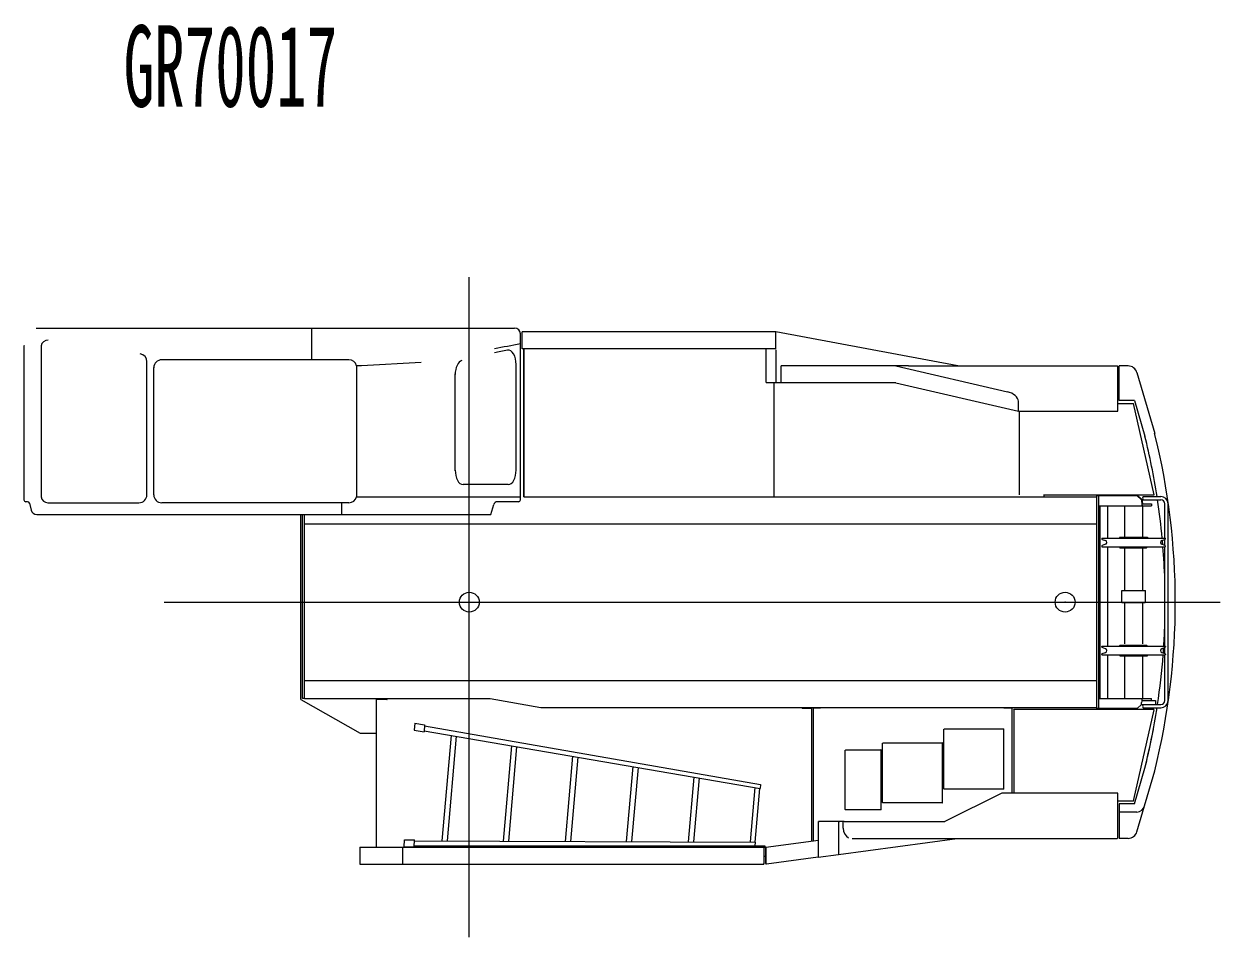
# Model space of a CAD drawing. Units: millimetres, scale not verified. Extents: x -33906 to 32977, y -25518 to 130343.
# Drawn here: x -2379 to 3644, y -17332 to -12732 of the extents above; entities that cross this region are included whole.
import ezdxf
from ezdxf.enums import TextEntityAlignment as Align

# ---------------------------------------------------------------- set-up
doc = ezdxf.new("R2010")
doc.units = ezdxf.units.MM
doc.header["$LTSCALE"] = 200
doc.header["$PDMODE"] = 32
doc.header["$PDSIZE"] = 100
doc.layers.add('0-0_0', color=7, linetype='Continuous', lineweight=18)
doc.styles.add('ＭＳ ゴシック', font='')
doc.styles.get('ＭＳ ゴシック').set_extended_font_data('MS Gothic')

msp = doc.modelspace()

# ---------------------------------------------------------------- linework, layer by layer
at = {"layer": '0-0_0', "color": 1}
for p, q in [((-136.5, -17332.5), (-136.5, -14008.9)), ((-2316.7, -14264.3), (91.1, -14264.3)), ((121.1, -15129.3), (121.1, -14294.3)), ((1407.6, -14284.3), (130.5, -14284.3)), ((130.5, -14369.3), (130.5, -14284.3)), ((1407.6, -14369.3), (1407.6, -14284.3)), ((-2292.6, -14354.3), (-2292.6, -15114.3)), ((1357.6, -14369.3), (130.5, -14369.3)), ((138.5, -15115.3), (138.5, -14369.3)), ((140.1, -15115.3), (140.1, -14369.3)), ((1407.6, -14369.3), (1357.6, -14369.3)), ((1357.6, -14539.3), (1357.6, -14369.3)), ((1407.6, -14374.3), (1407.6, -14535.7)), ((-1759.6, -15104.3), (-1759.6, -14434)), ((-929, -14424.3), (-1685.8, -14424.3)), ((-678.9, -14454.3), (-704.2, -14454.3)), ((-702.9, -15114.3), (-702.9, -14454.3)), ((-378.9, -14438.5), (-678.9, -14454.3)), ((99, -14984.2), (99, -14444.1)), ((-1725.4, -15104.8), (-1725.4, -14463.9)), ((-207.3, -14984.2), (-207.3, -14495.3)), ((2074.4, -14455.3), (1433.5, -14455.3)), ((1433.5, -14540.3), (1433.5, -14455.3)), ((2011.5, -14455.3), (2573.3, -14585.5)), ((2074.4, -14455.3), (3126.3, -14455.3)), ((3128.5, -14683.3), (3128.5, -14457.5)), ((3181.6, -14455.3), (3135, -14455.3)), ((3135, -14629.6), (3135, -14455.3)), ((3225.1, -14488.2), (3314.5, -14795.8)), ((1357.6, -14539.3), (1433.5, -14539.3)), ((1398.5, -15115.3), (1398.5, -14539.3)), ((2011.5, -14540.3), (1433.5, -14540.3)), ((2011.5, -14540.3), (2628.5, -14683.3)), ((2628.5, -14683.3), (2628.5, -14633.2)), ((3213.1, -14629.6), (3135, -14629.6)), ((3213.1, -14629.6), (3265.2, -14809.2)), ((2628.5, -14683.3), (3128.5, -14683.3)), ((2633.5, -15103.9), (2633.5, -14683.3)), ((3128.5, -14645.3), (3208.5, -14645.3)), ((59.9, -15052.3), (-168.1, -15052.3)), ((-2378.9, -15114.3), (-2378.9, -15129.3)), ((-704.2, -15114.3), (121.1, -15114.3)), ((138.5, -15115.3), (1398.5, -15115.3)), ((1398.5, -15114.3), (1406.5, -15114.3)), ((1406.5, -15115.3), (3021.5, -15115.3)), ((2757.5, -15115.3), (2757.5, -15103.7)), ((3228.4, -15109.3), (3021.5, -15109.3)), ((3021.5, -15109.3), (3021.5, -16181.3)), ((3033.5, -16181.3), (3033.5, -15109.3)), ((3033.5, -16181.3), (3033.5, -15109.3)), ((3226.3, -15109.3), (3248.6, -15129.3)), ((3251.5, -15129.3), (3228.4, -15109.3)), ((3256.1, -15113.3), (3345.6, -15113.3)), ((-2360.8, -15139.3), (-2368.9, -15139.3)), ((-2351, -15147), (-2343, -15181.2)), ((-2258, -15144.3), (-1799.6, -15144.3)), ((-742.9, -15144.3), (-1685.4, -15144.3)), ((-778.9, -15201.1), (-778.9, -15144.3)), ((-28.8, -15204.3), (-13.4, -15153.5)), ((111.1, -15139.3), (5.8, -15139.3)), ((3033.5, -15159.3), (3299, -15159.3)), ((3039.3, -16131.3), (3039.3, -15159.3)), ((3078.1, -15323.3), (3078.1, -15159.3)), ((3163.3, -15159.3), (3163.3, -15317.1)), ((3248.6, -15129.3), (3251.5, -15129.3)), ((3248.6, -15129.3), (3248.6, -15139.3)), ((3251.5, -15129.3), (3251.5, -15139.3)), ((3251.5, -15129.3), (3345.6, -15129.3)), ((3253.3, -15159.3), (3253.3, -15317.1)), ((3254.5, -15149.3), (3299, -15149.3)), ((3299, -15149.3), (3299, -15159.3)), ((3365.6, -15323.3), (3365.6, -15149.3)), ((3381.6, -16141.3), (3381.6, -15149.3)), ((-2313.7, -15204.3), (-28.8, -15204.3)), ((-985.5, -16135.3), (-985.5, -15204.3)), ((-966.5, -16131.3), (-966.5, -15204.3)), ((-966.5, -15250.3), (3021.5, -15250.3)), ((3048.3, -15323.8), (3048.3, -15326.4)), ((3048.8, -15323.3), (3367.8, -15323.3)), ((3050.3, -15329.2), (3066.8, -15335.2)), ((3066.8, -15354), (3050.3, -15359.9)), ((3138.3, -15317.5), (3137.8, -15323.3)), ((3138.8, -15317.1), (3277.9, -15317.1)), ((3278.4, -15317.5), (3278.9, -15323.3)), ((3349.9, -15335.2), (3366.4, -15329.2)), ((3366.4, -15359.9), (3349.9, -15354)), ((3365.6, -15359.7), (3365.6, -15329.4)), ((3368.3, -15326.4), (3368.3, -15323.8)), ((3048.3, -15362.8), (3048.3, -15365.3)), ((3048.8, -15365.8), (3367.8, -15365.8)), ((3078.1, -15867.8), (3078.1, -15365.8)), ((3137.8, -15365.8), (3138.3, -15371.6)), ((3138.8, -15372.1), (3272.8, -15372.1)), ((3163.3, -15372.1), (3163.3, -15586.8)), ((3253.3, -15372.1), (3253.3, -15586.8)), ((3278.9, -15366), (3272.8, -15372.1)), ((3278.9, -15365.8), (3278.9, -15366)), ((3365.6, -15867.8), (3365.6, -15365.8)), ((3368.3, -15365.3), (3368.3, -15362.8)), ((3148.3, -15587.8), (3149.3, -15586.8)), ((3148.3, -15645.8), (3148.3, -15587.8)), ((3149.3, -15586.8), (3267.3, -15586.8)), ((3268.3, -15587.8), (3267.3, -15586.8)), ((3268.3, -15645.8), (3268.3, -15587.8)), ((-1673.2, -15645.3), (3643.8, -15645.3)), ((3148.3, -15645.8), (3149.3, -15646.8)), ((3149.3, -15646.8), (3267.3, -15646.8)), ((3163.3, -15646.8), (3163.3, -15854.5)), ((3253.3, -15646.8), (3253.3, -15854.5)), ((3268.3, -15645.8), (3267.3, -15646.8)), ((3048.3, -15870.8), (3048.3, -15868.3)), ((3048.8, -15867.8), (3367.8, -15867.8)), ((3066.8, -15879.6), (3050.3, -15873.7)), ((3050.3, -15904.4), (3066.8, -15898.4)), ((3137.8, -15867.8), (3138.3, -15862)), ((3138.8, -15861.5), (3272.8, -15861.5)), ((3278.9, -15867.6), (3272.8, -15861.5)), ((3278.9, -15867.8), (3278.9, -15867.6)), ((3366.4, -15873.7), (3349.9, -15879.6)), ((3349.9, -15898.4), (3366.4, -15904.4)), ((3365.6, -15904.2), (3365.6, -15873.9)), ((3368.3, -15868.3), (3368.3, -15870.8)), ((3048.3, -15909.8), (3048.3, -15907.2)), ((3048.8, -15910.3), (3367.8, -15910.3)), ((3078.1, -16131.3), (3078.1, -15910.3)), ((3138.3, -15916.1), (3137.8, -15910.3)), ((3138.8, -15916.5), (3277.9, -15916.5)), ((3163.3, -15916.5), (3163.3, -16131.3)), ((3253.3, -15916.5), (3253.3, -16131.3)), ((3278.4, -15916.1), (3278.9, -15910.3)), ((3365.6, -16141.3), (3365.6, -15910.3)), ((3368.3, -15907.2), (3368.3, -15909.8)), ((-966.5, -16040.3), (3021.5, -16040.3)), ((-966.5, -16131.3), (-31, -16131.3)), ((-603.1, -16880.3), (-603.1, -16135.3)), ((-552, -16135.3), (-603.1, -16135.3)), ((3033.5, -16131.3), (3299, -16131.3)), ((3299, -16141.3), (3299, -16131.3)), ((1538.5, -16176.3), (1538.5, -16177.3)), ((1588.5, -16180.3), (1541.5, -16180.3)), ((1588.5, -16848.3), (1588.5, -16180.3)), ((1596.5, -16847.3), (1596.5, -16178.3)), ((1634.6, -16178.3), (1631.3, -16178.3)), ((2535.2, -16176.3), (2535.2, -16178.3)), ((2554.7, -16178.3), (2535.2, -16178.3)), ((2554.7, -16178.3), (2557.5, -16178.3)), ((2557.5, -16178.3), (2596.5, -16178.3)), ((2596.5, -16607.3), (2596.5, -16178.3)), ((2604.5, -16187.9), (2604.5, -16186.3)), ((2604.5, -16187.9), (2604.5, -16189.9)), ((2604.5, -16189.9), (2604.5, -16607.3)), ((3226.3, -16181.3), (3021.5, -16181.3)), ((3209.9, -16640.2), (3311.1, -16188.3)), ((3226.3, -16181.3), (3248.6, -16161.3)), ((3248.6, -16161.3), (3248.6, -16151.3)), ((3248.6, -16161.3), (3251.5, -16161.3)), ((3249.4, -16141.3), (3318.1, -16141.3)), ((3251.5, -16161.3), (3345.6, -16161.3)), ((3256.1, -16177.3), (3341.5, -16177.3)), ((3309.5, -16186.3), (3291.5, -16186.3)), ((3309.5, -16186.3), (3309.5, -16187.9)), ((3309.5, -16187.9), (3311.1, -16188.3)), ((3318.1, -16141.3), (3318.1, -16161.3)), ((3341.5, -16177.3), (3345.6, -16177.3)), ((-411, -16254.9), (-414, -16289.8)), ((-411, -16254.9), (-361.5, -16263.4)), ((-414, -16289.8), (-364.5, -16298.4)), ((-361.5, -16263.4), (-364.5, -16298.4)), ((-364.1, -16293.4), (1327.4, -16583.6)), ((-362, -16268.3), (1329.1, -16564.4)), ((-228.2, -16316.7), (-274.4, -16848.2)), ((-202, -16321.2), (-247.8, -16848.3)), ((2252.9, -16585.3), (2252.9, -16285.3)), ((2254.5, -16283.7), (2552.9, -16283.7)), ((35.7, -16849.2), (77.4, -16369.1)), ((62.3, -16849.3), (103.6, -16373.6)), ((1944.5, -16355.3), (1946.1, -16355.3)), ((1944.5, -16355.3), (1944.5, -16355.3)), ((1944.5, -16655.3), (1944.5, -16355.3)), ((1946.1, -16353.7), (1946.2, -16353.7)), ((1946.1, -16353.7), (1946.1, -16355.3)), ((1946.2, -16355.3), (1946.1, -16355.3)), ((1946.1, -16355.3), (1946.1, -16355.3)), ((1946.2, -16353.7), (2244.6, -16353.7)), ((383, -16421.5), (345.8, -16850.3)), ((409.2, -16426), (372.4, -16850.4)), ((1756.2, -16390.3), (1757.8, -16390.3)), ((1756.2, -16390.3), (1756.2, -16390.3)), ((1756.2, -16690.3), (1756.2, -16390.3)), ((1757.8, -16388.7), (1757.8, -16388.7)), ((1757.8, -16388.7), (1757.8, -16390.3)), ((1757.8, -16388.7), (1936.2, -16388.7)), ((1757.8, -16390.3), (1757.8, -16390.3)), ((1757.8, -16390.3), (1757.8, -16390.3)), ((655.8, -16851.3), (688.6, -16474)), ((682.4, -16851.4), (714.8, -16478.5)), ((3213.1, -16661.1), (3265.2, -16481.4)), ((3225.1, -16802.5), (3314.5, -16494.8)), ((994.2, -16526.4), (965.9, -16852.4)), ((1020.4, -16530.9), (992.5, -16852.5)), ((1300.8, -16579), (1277, -16853.4)), ((1303.6, -16853.5), (1327, -16583.5)), ((1329.1, -16564.4), (1327.4, -16583.6)), ((2254.5, -16586.9), (2254.5, -16585.3)), ((2254.5, -16585.3), (2254.5, -16585.3)), ((2254.5, -16585.3), (2254.5, -16585.3)), ((2254.5, -16586.9), (2254.5, -16586.9)), ((2552.9, -16586.9), (2254.5, -16586.9)), ((2545.5, -16607.3), (2257.2, -16750.5)), ((3128.5, -16607.3), (2545.5, -16607.3)), ((2554.5, -16586.3), (2554.5, -16583.3)), ((3128.5, -16832.1), (3128.5, -16607.3)), ((1946.1, -16656.9), (1946.1, -16655.3)), ((1946.1, -16655.3), (1946.1, -16655.3)), ((1946.2, -16655.3), (1946.1, -16655.3)), ((1946.2, -16656.9), (1946.1, -16656.9)), ((2244.6, -16656.9), (1946.2, -16656.9)), ((2246.1, -16656.3), (2246.1, -16653.3)), ((3128.5, -16646.3), (3205.6, -16646.3)), ((3213.1, -16661.1), (3135, -16661.1)), ((3135, -16661.1), (3135, -16835.3)), ((3205.6, -16646.3), (3206.5, -16646.3)), ((3206.5, -16646.3), (3206.9, -16646.3)), ((1757.8, -16691.9), (1757.8, -16690.3)), ((1757.8, -16690.3), (1757.8, -16690.3)), ((1757.8, -16690.3), (1757.8, -16690.3)), ((1757.8, -16691.9), (1757.8, -16691.9)), ((1937.8, -16691.9), (1757.8, -16691.9)), ((1937.8, -16691.9), (1937.8, -16688.3)), ((3225.2, -16703.9), (3135, -16703.9)), ((1622.3, -16751.5), (1621.1, -16751.5)), ((1621.1, -16929.7), (1621.1, -16753.5)), ((1622.3, -16751.5), (1622.3, -16750.3)), ((1625.1, -16750.3), (1622.3, -16750.3)), ((1750.6, -16750.3), (1625.1, -16750.3)), ((1723.2, -16753.5), (1723.2, -16916)), ((1724.1, -16751), (1724.1, -16753.5)), ((1724.1, -16915.9), (1724.1, -16753.5)), ((1746.5, -16784.1), (1746.5, -16753.5)), ((1750.6, -16750.3), (2257.6, -16750.3)), ((-465.1, -16877.5), (-462, -16842.6)), ((-462, -16842.6), (-411.8, -16842.7)), ((-414.9, -16877.7), (-411.8, -16842.7)), ((-412.2, -16847.7), (1304, -16853.5)), ((1302.3, -16872.7), (1304, -16853.5)), ((1357.3, -16879.4), (1621.1, -16844)), ((1621.1, -16825.3), (1621.3, -16825.3)), ((1722.5, -16916.1), (2319.9, -16835.9)), ((1791.1, -16835.3), (3125.3, -16835.3)), ((3181.6, -16835.3), (3135, -16835.3)), ((-686.3, -16881.5), (-687.5, -16881.5)), ((-686.3, -16880.3), (1346.3, -16880.3)), ((-686.3, -16881.5), (-686.3, -16880.3)), ((-472.7, -16883.5), (-472.7, -16965.3)), ((-465.1, -16877.5), (-414.9, -16877.7)), ((-414.5, -16872.7), (1352.1, -16872.7)), ((1346.3, -16883.5), (1346.3, -16880.3)), ((1347.5, -16881.5), (1346.3, -16881.5)), ((1346.3, -16883.5), (1346.3, -16962.1)), ((1347.5, -16883.5), (1347.5, -16881.5)), ((1347.5, -16950.3), (1347.5, -16883.5)), ((1357.4, -16882.8), (1356, -16882.8)), ((1356.1, -16880.8), (1356.1, -16882.8)), ((1356.1, -16880.8), (1357.3, -16880.8)), ((1356.1, -16882.8), (1356.1, -16950.3)), ((1619.5, -16929.9), (1722.5, -16916.1)), ((1344.3, -16964.6), (1344.3, -16964.1)), ((1344.3, -16965.3), (1346.3, -16965.3)), ((1346.3, -16962.1), (1346.3, -16962.1)), ((1346.3, -16964.6), (1346.3, -16965.3)), ((1347.5, -16964.1), (1346.8, -16964.1)), ((1347.5, -16925.3), (1353.5, -16925.3)), ((1347.5, -16964.1), (1347.5, -16962.1)), ((1356.1, -16925), (1353.5, -16925.3)), ((1356.1, -16950.3), (1356.1, -16960.3)), ((1356.1, -16960.3), (1356.1, -16962.1)), ((1356.1, -16962.1), (1356.1, -16964.1)), ((1357.3, -16961.9), (1357.3, -16965.2)), ((1359.7, -16964.8), (1357.3, -16965.2)), ((1619.5, -16929.9), (1359.7, -16964.8))]:
    msp.add_line(p, q, dxfattribs=at)
at = {"layer": '0-0_0'}
for p, q in [((493.5, -16176.3), (493.5, -16177.3)), ((2252.9, -16285.3), (2254.5, -16285.3)), ((2252.9, -16285.3), (2252.9, -16285.3)), ((2254.5, -16283.7), (2254.5, -16283.7)), ((2254.5, -16283.7), (2254.5, -16285.3)), ((2254.5, -16285.3), (2254.5, -16285.3)), ((2254.5, -16285.3), (2254.5, -16285.3))]:
    msp.add_line(p, q, dxfattribs=at)
at = {"layer": '0-0_0', "color": 1}
for points in [[(-742.9, -14424.3), (-928.9, -14424.3), (-928.9, -14264.3)], [(2323.5, -14455.3), (2323.5, -14454.3), (1407.6, -14284.3)], [(-2376.2, -14354.3), (-2379, -14354.3), (-2379, -15114.3)], [(2757.5, -15105.3), (3311.6, -15105.3), (3208.5, -14645.3)], [(-966.5, -16131.3), (-975.5, -16131.3), (-975.5, -15204.3)], [(-985.5, -16135.3), (-686.5, -16305.3), (-603.1, -16305.3)], [(-31, -16131.3), (223.4, -16176.3), (3021.5, -16176.3)], [(1596.5, -16178.3), (1629.8, -16178.3), (1631.3, -16178.3)], [(3291.5, -16186.3), (2622.5, -16186.3), (2604.5, -16186.3)], [(2554.5, -16583.3), (2554.5, -16287.3), (2554.5, -16284.3)], [(2246.1, -16653.3), (2246.1, -16357.3), (2246.1, -16354.3)], [(1937.8, -16688.3), (1937.8, -16392.3), (1937.8, -16389.3)], [(2252.9, -16585.3), (2252.9, -16585.3), (2254.5, -16585.3)], [(1944.5, -16655.3), (1944.5, -16655.3), (1946.1, -16655.3)], [(3206.9, -16646.3), (3207.2, -16646.3), (3207.2, -16644.7)], [(3207.2, -16644.7), (3208.8, -16645.1), (3209.9, -16640.2)], [(1756.2, -16690.3), (1756.2, -16690.3), (1757.8, -16690.3)], [(1621.1, -16751.5), (1621.1, -16751.6), (1621.1, -16753.5)], [(-687.5, -16881.5), (-687.5, -16883.5), (-687.5, -16965.3), (1344.3, -16965.3)], [(1352.1, -16872.7), (1351.4, -16880.7), (1346.3, -16880.7)], [(1357.3, -16961.9), (1357.3, -16882.6), (1357.3, -16879.4)], [(1347.5, -16962.1), (1347.5, -16960.3), (1347.5, -16950.3)], [(1356.1, -16964.1), (1357.3, -16964.1), (1357.3, -16964.1)]]:
    msp.add_lwpolyline(points, dxfattribs=at)
for centre, radius, start, end in [((91.1, -14294.3), 30, 0, 90), ((-2258.2, -14360.6), 35, 87.47334, 169.68907), ((-1799.6, -14434), 40, 0.00004, 81.56342), ((841.2, -18402.4), 4101.8, 101.04192, 101.97809), ((841.2, -18382.5), 4101.8, 100.11142, 101.97448), ((-1685.4, -14464.3), 40, 89.36825, 179.99998), ((-742.9, -14464.3), 40, 14.47752, 90.00002), ((3126.3, -14457.5), 2.2, 0, 90), ((3181, -14501.3), 46, 16.19174, 89.99827), ((-101.5, -15645.3), 3469, 8.82175, 13.95061), ((-101.5, -15645.3), 3520, 346.03676, 13.96691), ((-2258, -15109.3), 35, 188.21326, 269.99998), ((-1799.6, -15104.3), 40, 269.99998, 359.99996), ((-1685.4, -15104.3), 40, 180, 269.99998), ((-742.9, -15104.3), 40, 269.99998, 345.5239), ((3345.6, -15149.3), 36, 0, 90), ((-2368.9, -15129.3), 10, 179.99996, 269.99998), ((-2360.8, -15149.3), 10, 13.31246, 90.00002), ((5.8, -15159.3), 20, 89.99991, 163.1394), ((111.1, -15129.3), 10, 269.99998, 359.99996), ((-101.5, -15645.3), 3469, 5.3264, 8.55442), ((3345.6, -15149.3), 20, 0, 90), ((-2313.7, -15174.3), 30, 193.31245, 269.99998), ((-782.1, -15201.1), 3.2, 269.99998, 359.99996), ((-776.7, -15202.1), 2.2, 179.99996, 269.99998), ((3048.8, -15323.8), 0.5, 89.99999, 179.99997), ((3051.3, -15326.4), 3, 179.99474, 249.99997), ((3063.3, -15344.6), 10, 290.00003, 69.99998), ((3277.9, -15317.6), 0.5, 5.00004, 90.00048), ((3353.3, -15344.6), 10, 110.00002, 249.99997), ((-101.5, -15645.3), 3469, 4.78502, 5.15147), ((3365.3, -15326.4), 3, 290.00178, 0.00521), ((3367.8, -15323.8), 0.5, 0.00002, 90.00001), ((3051.3, -15362.8), 3, 109.99817, 179.99457), ((3048.8, -15365.3), 0.5, 180, 270.00004), ((3138.8, -15371.6), 0.5, 184.99941, 269.99368), ((-101.5, -15645.3), 3469, 1.88345, 4.62179), ((3365.3, -15362.8), 3, 0.00537, 70.00183), ((3367.8, -15365.3), 0.5, 270.00004, 0.00002), ((-101.5, -15645.3), 3469, 356.32317, 358.11655), ((3048.8, -15868.3), 0.5, 89.99996, 180), ((3051.3, -15870.8), 3, 180.00543, 250.00183), ((3063.3, -15889), 10, 290.00001, 69.99997), ((3138.8, -15862), 0.5, 90.00632, 175.00059), ((3353.3, -15889), 10, 110.00003, 249.99999), ((-101.5, -15645.3), 3469, 355.76675, 356.18671), ((3365.3, -15870.8), 3, 289.99817, 359.99463), ((3367.8, -15868.3), 0.5, 359.99998, 89.99996), ((3051.3, -15907.2), 3, 110.00003, 180.00526), ((3048.8, -15909.8), 0.5, 180.00002, 270), ((3138.8, -15916), 0.5, 184.99928, 269.99143), ((3277.9, -15916), 0.5, 269.99951, 354.99996), ((-101.5, -15645.3), 3469, 351.44587, 355.61947), ((3365.3, -15907.2), 3, 359.99479, 69.99822), ((3367.8, -15909.8), 0.5, 270, 359.99998), ((-552.7, -16132), 3.68, 328.7133, 355.14506), ((1541.5, -16177.3), 3, 180, 269.9999), ((-101.5, -15645.3), 3469, 346.04939, 351.17825), ((3345.6, -16141.3), 36, 270, 0), ((3345.6, -16141.3), 20, 270, 0), ((-101.5, -15645.3), 3469, 346.05288, 349.3557), ((3219.1, -16658.3), 46, 277.69477, 343.80799), ((3181, -16789.3), 46, 270.00173, 343.80826), ((1621.2, -16818.8), 6.5, 271.06043, 275.74578), ((2319.5, -16833.7), 2.21, 296.10771, 313.20675), ((3125.3, -16832.1), 3.2, 270, 360), ((3126.6, -16831.5), 3.79, 249.75926, 259.10515), ((1346.3, -16964.1), 1.99, 90, 180), ((1344.3, -16962.1), 3.2, 270, 0), ((1344.3, -16962.1), 2, 286.97518, 0), ((1359.3, -16961.7), 3.2, 230.19925, 231.31781)]:
    msp.add_arc(centre, radius, start, end, dxfattribs=at)
for centre, major_axis, ratio, start_param, end_param in [((59.9, -14446), (0, -70), 0.559998, 1.543641, 3.250428), ((-168.1, -14497.2), (0, -70), 0.559998, 3.29498, 4.739545), ((2573.3, -14620.4), (-54, 19.8), 0.582427, 3.352037, 4.922834), ((-168.1, -14982.3), (0, -70), 0.559998, 4.685112, 6.283185), ((59.9, -14982.3), (0, -70), 0.559998, 6.283185, 7.881258), ((3256.1, -15121.3), (0, -8), 0.294959, 3.141593, 6.283185), ((3254.5, -15139.3), (0, -20), 0.296156, 4.712389, 6.283185), ((3254.5, -15139.3), (0, -10), 0.296156, 4.712389, 6.283185), ((-552, -16132.3), (0, -3), 0.982704, 6.283185, 7.291442), ((-548.4, -16133.9), (0, -3.6), 0.185185, 3.905377, 4.251835), ((3254.5, -16151.3), (0, 20), 0.296156, 6.283185, 7.853982), ((1634.6, -16175.3), (0, -3), 0.620188, 6.283185, 7.124254), ((3256.1, -16169.3), (0, 8), 0.294959, 6.283185, 9.424778), ((2552.9, -16287.3), (0, -3.6), 0.791128, 2.551853, 3.141155), ((2244.6, -16357.3), (0, -3.6), 0.791128, 2.551853, 3.141155), ((1936.2, -16392.3), (0, -3.6), 0.791086, 2.551853, 3.141155), ((2552.9, -16583.3), (0, -3.6), 0.791128, 0.000438, 0.58974), ((2244.6, -16653.3), (0, -3.6), 0.791128, 0.000438, 0.58974), ((1725.7, -16753.5), (0, 3.2), 0.785511, 0.675132, 1.570796), ((1725.1, -16753.5), (0, 3.2), 0.483754, 6.283185, 6.958317), ((1725.1, -16753.5), (0, -3.2), 0.48555, 3.141737, 3.817388), ((1787, -16784.1), (0, -51.2), 0.791092, 4.71241, 5.927775), ((2322.2, -16832.4), (-2.81, -3.44), 0.305969, 0.315386, 0.586005)]:
    msp.add_ellipse(centre, major_axis=major_axis, ratio=ratio, start_param=start_param, end_param=end_param, dxfattribs=at)
at = {"layer": '0-0_0'}
for p in [(-136.5, -15645.3), (2863.5, -15645.3)]:
    msp.add_point(p, dxfattribs=at)

# ---------------------------------------------------------------- texts
at = {"layer": '0-0_0', "style": 'ＭＳ ゴシック', "width": 0.55}
msp.add_text('GR70017', height=410.6, dxfattribs=at).set_placement((-1876.8, -13272.9), align=Align.BOTTOM_LEFT)

doc.saveas('drawing.dxf')
